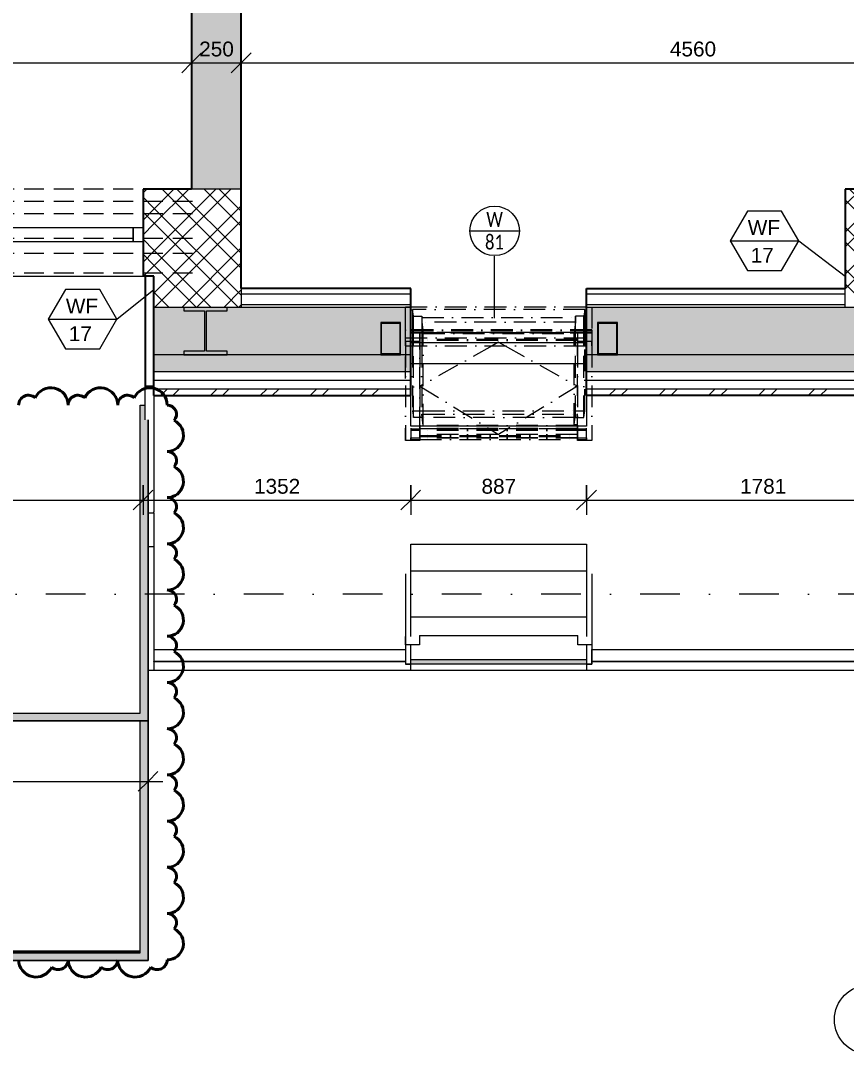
# Model space of a CAD drawing. Header units: millimetres. Extents: x -2204 to 40828, y -3577 to 13817.
# Drawn here: x 3817 to 7985, y -2323 to 2896 of the extents above; entities that cross this region are included whole.
import ezdxf

# ---------------------------------------------------------------- set-up
doc = ezdxf.new("R2010")
doc.units = ezdxf.units.MM
for name, pattern in [('HA_Dash_3mm-S1mm', [150, 100, -50]), ('HA_DashDot_10mm-S3mm', [500, 200, -150, 0, -150]), ('HA_DashDot_4mm', [200, 110, -45, 0, -45])]:
    doc.linetypes.add(name, pattern=pattern)
for name, color, linetype, lineweight in [('A-____-____-DIMS', 9, 'Continuous', 5), ('A-____-____-DIMS-50', 9, 'Continuous', 5), ('A-AREA-____-OTLN', 9, 'Continuous', 5), ('A-DETL-____-THIN', 9, 'Continuous', 9), ('A-FLOR-____-OTLN', 9, 'Continuous', 9), ('A-FLOR-HRAL-OTLN', 9, 'Continuous', 9), ('A-GENM-____-HDLN', 9, 'HA_Dash_3mm-S1mm', 9), ('A-GENM-____-OTLN', 9, 'Continuous', 9), ('A-GLAZ-____-IDEN', 9, 'Continuous', 9), ('A-GLAZ-____-OTLN', 9, 'Continuous', 5), ('A-GLAZ-CURT-MCUT', 9, 'Continuous', 5), ('A-GLAZ-CURT-OTLN', 9, 'Continuous', 5), ('A-GLAZ-CWMG-MCUT', 9, 'Continuous', 5), ('A-GLAZ-CWMG-OTLN', 9, 'Continuous', 5), ('A-ROOF-____-MCUT', 9, 'Continuous', 25), ('A-ROOF-____-OTLN', 9, 'Continuous', 9), ('A-ROOF-____-PATT', 9, 'Continuous', 25), ('A-WALL-____-MCUT', 9, 'Continuous', 9), ('A-WALL-____-OTLN', 9, 'Continuous', 9), ('A-WALL-____-PATT', 9, 'Continuous', 25), ('G-____-____-TEXT', 9, 'Continuous', 5), ('G-____-REVC-OTLN', 9, 'Continuous', 40), ('I-WALL-____-MCUT', 9, 'Continuous', 25), ('S-BEAM-____-MCUT', 9, 'Continuous', 25), ('S-GRID-____-IDEN', 9, 'Continuous', 9), ('S-GRID-____-OTLN', 9, 'Continuous', 5)]:
    doc.layers.add(name, color=color, linetype=linetype, lineweight=lineweight)
doc.styles.add('Arial_1', font='arial.ttf', dxfattribs={"height": 75})
doc.styles.add('Calibri', font='calibri.ttf', dxfattribs={"width": 0.8, "height": 75})
doc.dimstyles.new('Inner_Dimensions', dxfattribs={"dimscale": 304.8, "dimtxt": 76.519455, "dimasz": 0.328084, "dimexe": 0.246063, "dimexo": 0.0625, "dimgap": 0.032808, "dimtad": 1, "dimdec": 0, "dimzin": 0, "dimdsep": 46, "dimtxsty": 'Arial_1', "dimblk1": 'OBLIQUE', "dimblk2": 'OBLIQUE', "dimsah": 1, "dimcen": 0.09, "dimdle": 0.246063, "dimazin": 0, "dimtfac": 1, "dimtdec": 4, "dimtix": 1, "dimtmove": 2, "dimatfit": 3, "dimfxl": 0.246063, "dimfxlon": 1, "dimtvp": 1, "dimtolj": 1, "dimtzin": 0, "dimlwd": 9, "dimlwe": 9, "dimarcsym": 2})
doc.dimstyles.new('Inner_Dimensions_1', dxfattribs={"dimscale": 304.8, "dimtxt": 76.519455, "dimasz": 0.328084, "dimexe": 0.246063, "dimexo": 0.0625, "dimgap": 0.032808, "dimtad": 1, "dimdec": 0, "dimzin": 0, "dimdsep": 46, "dimtxsty": 'Arial_1', "dimblk1": 'OBLIQUE', "dimblk2": 'OBLIQUE', "dimsah": 1, "dimcen": 0.09, "dimdle": 0.246063, "dimazin": 0, "dimtfac": 1, "dimtdec": 4, "dimtix": 1, "dimtmove": 0, "dimatfit": 3, "dimfxl": 0.246063, "dimfxlon": 1, "dimtvp": 1, "dimtolj": 1, "dimtzin": 0, "dimlwd": 9, "dimlwe": 9, "dimarcsym": 2})
pattern_1 = [(45, (0, 0), (-106.066, 106.066), []), (45, (75, 0), (-106.066, 106.066), []), (315, (0, 0), (106.066, 106.066), []), (315, (75, 0), (106.066, 106.066), [])]
pattern_2 = [(0, (0, 0), (58.594, 33.829), [39.062, -78.125]), (120, (0, 0), (-58.593773, 33.82939), [39.063, -78.125]), (60, (0, 0), (0.000227, 67.65839), [0, -78.125, 39.063, 0])]

# ---------------------------------------------------------------- blocks, each defined once
blk = doc.blocks.new('181_D_1_2_XXX_00_STA_211108_detached_rvt-1-DSP_3NP-A')
at = {"layer": 'S-BEAM-____-MCUT', "color": 250, "lineweight": 18}
for p, q in [((4860, 1447.9), (4640, 1447.9)), ((4640, 1447.9), (4640, 1430.5)), ((4640, 1430.5), (4745.3, 1430.5)), ((4745.3, 1430.5), (4745.3, 1226.7)), ((4754.8, 1226.7), (4754.8, 1430.5)), ((4754.8, 1430.5), (4860, 1430.5)), ((4860, 1430.5), (4860, 1447.9)), ((5734.7, 1371.9), (5634.7, 1371.9)), ((5634.7, 1371.9), (5634.7, 1209.3)), ((5638.7, 1367.6), (5730.7, 1367.6)), ((5638.7, 1213.6), (5638.7, 1367.6)), ((5730.7, 1367.6), (5730.7, 1213.6)), ((5734.7, 1209.3), (5734.7, 1371.9)), ((6829.7, 1371.9), (6729.7, 1371.9)), ((6729.7, 1371.9), (6729.7, 1209.3)), ((6733.7, 1367.6), (6825.7, 1367.6)), ((6733.7, 1213.6), (6733.7, 1367.6)), ((6825.7, 1367.6), (6825.7, 1213.6)), ((6829.7, 1209.3), (6829.7, 1371.9)), ((4745.3, 1226.7), (4640, 1226.7)), ((4640, 1226.7), (4640, 1209.3)), ((4640, 1209.3), (4860, 1209.3)), ((4860, 1226.7), (4754.8, 1226.7)), ((4860, 1209.3), (4860, 1226.7)), ((5634.7, 1209.3), (5734.7, 1209.3)), ((5730.7, 1213.6), (5638.7, 1213.6)), ((6729.7, 1209.3), (6829.7, 1209.3)), ((6825.7, 1213.6), (6733.7, 1213.6))]:
    blk.add_line(p, q, dxfattribs=at)
blk = doc.blocks.new('Roof-Windows_VELUX_VFE - VFE size 940x1370 _PK38__67_26-1838227-DSP_3NP-A')
at = {"layer": 'A-GLAZ-____-OTLN'}
for p, q in [((-470, 220.2), (-470, -235)), ((-443.7, 235), (443.7, 235)), ((470, 220.2), (470, -235)), ((-443.7, 3.7), (443.7, 3.7)), ((-470, -137.5), (-470, -96.6)), ((-399.6, -90.9), (-399.6, -137.5)), ((-399.6, -90.9), (399.6, -90.9)), ((399.6, -137.5), (399.6, -90.9)), ((470, -96.6), (470, -137.5)), ((-399.6, -137.5), (-470, -137.5)), ((470, -137.5), (399.6, -137.5)), ((470, -235), (-470, -235))]:
    blk.add_line(p, q, dxfattribs=at)
blk = doc.blocks.new('Top Rail Type - Top Rail_Internal_-1473448-DSP_3NP-A')
at = {"layer": 'A-FLOR-HRAL-OTLN'}
for points in [[(650, -1850), (690, -1810), (690, -640), (650, -640), (650, -1007.9)], [(4460, -1850), (4460, -640), (4420, -640), (4420, -1810)], [(650, -1850), (4460, -1850), (4420, -1810), (690, -1810)]]:
    blk.add_hatch(color=256, dxfattribs=at).paths.add_polyline_path(points)
for p, q in [((650, -1850), (650, -640)), ((690, -640), (690, -1810)), ((4420, -1810), (4420, -640)), ((4460, -640), (4460, -1850)), ((690, -1810), (4420, -1810)), ((4460, -1850), (650, -1850))]:
    blk.add_line(p, q, dxfattribs=at)
blk = doc.blocks.new('Top Rail Type - Top Rail_Internal_-V5-DSP_3NP-A')
at = {"layer": 'A-FLOR-HRAL-OTLN'}
for p, q in [((650, -640), (650, -1850)), ((690, -640), (690, -1810)), ((4420, -1810), (4420, -640)), ((4460, -1850), (4460, -640)), ((690, -1810), (4420, -1810)), ((650, -1850), (4460, -1850))]:
    blk.add_line(p, q, dxfattribs=at)
blk = doc.blocks.new('Top Rail Type - Top Rail_Internal_-1473612-DSP_3NP-A')
at = {"layer": 'A-FLOR-HRAL-OTLN'}
for points in [[(4460, -640), (4460, 881), (4445, 881), (4445, 954.5), (4420, 954.5), (4420, -600)], [(650, -640), (690, -600), (690, 410), (650, 410), (650, -536.3)], [(650, -640), (4460, -640), (4420, -600), (690, -600)]]:
    blk.add_hatch(color=256, dxfattribs=at).paths.add_polyline_path(points)
for p, q in [((4420, 954.5), (4445, 954.5)), ((4420, -600), (4420, 954.5)), ((4460, 881), (4460, -640)), ((650, 410), (690, 410)), ((650, -640), (650, 410)), ((690, 410), (690, -600)), ((690, -600), (4420, -600)), ((4460, -640), (650, -640))]:
    blk.add_line(p, q, dxfattribs=at)
blk = doc.blocks.new('Top Rail Type - Top Rail_Internal_-V8-DSP_3NP-A')
at = {"layer": 'A-FLOR-HRAL-OTLN'}
for p, q in [((4420, 954.5), (4445, 954.5)), ((4420, -600), (4420, 954.5)), ((4460, -640), (4460, 881)), ((690, 410), (650, 410)), ((650, 410), (650, -640)), ((690, 410), (690, -600)), ((690, -600), (4420, -600)), ((650, -640), (4460, -640))]:
    blk.add_line(p, q, dxfattribs=at)
blk = doc.blocks.new('Systémový panel - Sklo-1774441-DSP_3NP-A')
at = {"layer": 'A-GLAZ-CURT-MCUT'}
for p, q in [((789.375, 70), (-789.375, 70)), ((-789.375, 70), (-789.375, 0)), ((789.375, 0), (789.375, 70)), ((-789.375, 0), (789.375, 0))]:
    blk.add_line(p, q, dxfattribs=at)
blk = doc.blocks.new('Obdélníková příčel - 50x70mm EXT-1499829-DSP_3NP-A')
at = {"layer": 'A-GLAZ-CWMG-MCUT'}
for p, q in [((0, 0), (-50, 0)), ((-50, 0), (-50, -70)), ((0, -70), (0, 0)), ((-50, -70), (0, -70))]:
    blk.add_line(p, q, dxfattribs=at)
blk = doc.blocks.new('Roof-Windows_VELUX_GLL_1061 - PK08-1836828-DSP_3NP-A')
at = {"layer": 'A-GLAZ-____-OTLN', "color": 253, "linetype": 'HA_DashDot_4mm'}
for p, q in [((5759, 1451.4), (6701, 1451.4)), ((5759, 1334.7), (5759, 1451.4)), ((6701, 1451.4), (6701, 1334.7)), ((5759, 1322.2), (5759, 1334.7)), ((6701, 1334.7), (5759, 1334.7)), ((5759, 1318.2), (5759, 1322.2)), ((6701, 1322.2), (5759, 1322.2)), ((5759, 1294.8), (5759, 1318.2)), ((6701, 1318.2), (5759, 1318.2)), ((6701, 1334.7), (6701, 1322.2)), ((6701, 1322.2), (6701, 1318.2)), ((6701, 1318.2), (6701, 1294.8)), ((5759, 1254.4), (5759, 1294.8)), ((5759, 1294.8), (6701, 1294.8)), ((5759, 1254.4), (5759, 775.7)), ((5759, 1254.4), (6701, 1254.4)), ((5831.9, 1254.4), (5831.9, 775.7)), ((6197.2, 1254.4), (5831.9, 1050.5)), ((6262.8, 1254.4), (6628.4, 1050.3)), ((6628.4, 1254.4), (6628.4, 775.7)), ((6701, 1294.8), (6701, 1254.4)), ((6701, 1254.4), (6701, 775.7)), ((5831.9, 1050.1), (6230, 807.1)), ((6628.4, 1050.3), (6230, 807.1)), ((5831.9, 801), (6628.4, 801)), ((5831.9, 796.6), (6628.4, 796.6)), ((6628.4, 788.9), (5831.9, 788.9)), ((5831.9, 775.7), (5759, 775.7)), ((5831.9, 780.4), (6628.4, 780.4)), ((6701, 775.7), (6628.4, 775.7))]:
    blk.add_line(p, q, dxfattribs=at)
at = {"layer": 'A-GLAZ-____-OTLN', "color": 31, "linetype": 'HA_DashDot_4mm'}
for p, q in [((5759, 1334.7), (5759, 1451.4)), ((6665.3, 1436.6), (5795, 1436.6)), ((5795, 1436.6), (5795, 1334.7)), ((5800.4, 1403), (5795, 1436.6)), ((6665.3, 1436.6), (6659.7, 1403.5)), ((6665.3, 1334.7), (6665.3, 1436.6)), ((6701, 1451.4), (6701, 1334.7)), ((5800.4, 1334.7), (5800.4, 1403)), ((5800.4, 1403), (5842, 1403)), ((5842, 1403), (5842, 1334.7)), ((5842, 1403), (5842.7, 1397)), ((5842.7, 1397), (5842.7, 1373.6)), ((5842.7, 1397), (6617.2, 1397)), ((5842.7, 1373.6), (5846.9, 1334.7)), ((6617.2, 1373.6), (5842.7, 1373.6)), ((6617.2, 1373.6), (6613, 1334.7)), ((6618, 1403.5), (6617.2, 1397)), ((6617.2, 1397), (6617.2, 1373.6)), ((6659.7, 1403.5), (6618, 1403.5)), ((6618, 1334.7), (6618, 1403.5)), ((6659.7, 1334.7), (6659.7, 1403.5)), ((5759, 1334.7), (5759, 1330.7)), ((5759, 1330.7), (5759, 1334.7)), ((5759, 1275.7), (5759, 1330.7)), ((6701, 1330.7), (5759, 1330.7)), ((5795, 1330.7), (5795, 1275.7)), ((5800.4, 1275.7), (5800.4, 1330.7)), ((5831.6, 1321.5), (6628.4, 1321.5)), ((5831.6, 1286.5), (5831.6, 1321.5)), ((5831.9, 1321.5), (5831.9, 1286.5)), ((6628.4, 1321.5), (5831.9, 1321.5)), ((5842, 1330.7), (5842, 1321.5)), ((5847.4, 1330.7), (5848.4, 1321.5)), ((6612.6, 1330.7), (6611.6, 1321.5)), ((6618, 1321.5), (6618, 1330.7)), ((6628.4, 1321.5), (6628.4, 1286.5)), ((6628.4, 1321.5), (6628.4, 1286.5)), ((6659.7, 1275.7), (6659.7, 1330.7)), ((6665.3, 1275.7), (6665.3, 1330.7)), ((6701, 1334.7), (6701, 1330.7)), ((6701, 1330.7), (6701, 1334.7)), ((6701, 1330.7), (6701, 1275.7)), ((5831.9, 1275.7), (5759, 1275.7)), ((5759, 1275.7), (5759, 1254.4)), ((5759, 1275.7), (5759, 1254.4)), ((5759, 1089.3), (5759, 1254.4)), ((5795, 1254.4), (5795, 925.2)), ((5800.4, 892.3), (5800.4, 1254.4)), ((5831.6, 1286.5), (5831.6, 1275.7)), ((6628.4, 1286.5), (5831.6, 1286.5)), ((5831.6, 1254.4), (5831.6, 801)), ((5831.9, 1286.5), (5831.9, 1280.8)), ((6628.4, 1286.5), (5831.9, 1286.5)), ((5831.9, 1280.8), (5831.9, 1275.7)), ((6628.4, 1280.8), (5831.9, 1280.8)), ((5831.9, 1275.7), (5831.9, 1254.4)), ((5849, 850.9), (5849, 1254.4)), ((6230, 1272.7), (6197.2, 1254.4)), ((6230, 1272.7), (6262.8, 1254.4)), ((6611.4, 855), (6611.4, 1254.4)), ((6628.4, 1286.5), (6628.4, 1280.8)), ((6628.4, 1275.7), (6628.4, 1286.5)), ((6628.4, 1280.8), (6628.4, 1275.7)), ((6701, 1275.7), (6628.4, 1275.7)), ((6628.4, 1275.7), (6628.4, 1254.4)), ((6628.4, 801), (6628.4, 1254.4)), ((6659.7, 892.8), (6659.7, 1254.4)), ((6665.3, 925.2), (6665.3, 1254.4)), ((6701, 1254.4), (6701, 1275.7)), ((6701, 1275.7), (6701, 1254.4)), ((6701, 1254.4), (6701, 1089.3)), ((5795, 925.2), (5831.6, 925.2)), ((5795, 925.2), (5800.4, 892.3)), ((5831.6, 892.3), (5800.4, 892.3)), ((5849, 925.2), (6611.4, 925.2)), ((5849, 909.7), (6611.4, 909.7)), ((6628.4, 925.2), (6665.3, 925.2)), ((6628.4, 892.8), (6659.7, 892.8)), ((6659.7, 892.8), (6665.3, 925.2)), ((5759, 775.7), (5759, 838)), ((5786.3, 838), (5786.3, 789.5)), ((5831.9, 836), (6628.4, 836)), ((6628.4, 836), (5831.9, 836)), ((6628.4, 850.9), (5849, 850.9)), ((6628.4, 855), (6611.4, 855)), ((6673.7, 789.5), (6673.7, 838)), ((6701, 838), (6701, 775.7)), ((5786.3, 833.7), (5786.3, 832.6)), ((5786.3, 832.6), (5786.3, 826.7)), ((5831.6, 832.6), (5786.3, 832.6)), ((5786.3, 826.7), (5786.3, 789.5)), ((5831.6, 826.7), (5786.3, 826.7)), ((5786.3, 789.5), (5831.9, 789.5)), ((5786.3, 780.4), (5786.3, 789.5)), ((5831.9, 796.6), (5831.9, 801)), ((5831.9, 788.9), (5831.9, 796.6)), ((5831.9, 788.9), (5831.9, 775.7)), ((6628.4, 787.1), (5831.9, 787.1)), ((6673.7, 832.6), (6628.4, 832.6)), ((6673.7, 826.7), (6628.4, 826.7)), ((6628.4, 796.6), (6628.4, 801)), ((6628.4, 796.6), (6628.4, 788.9)), ((6628.4, 789.5), (6673.7, 789.5)), ((6628.4, 775.7), (6628.4, 788.9)), ((6673.7, 832.6), (6673.7, 833.7)), ((6673.7, 826.7), (6673.7, 832.6)), ((6673.7, 789.5), (6673.7, 826.7)), ((6673.7, 789.5), (6673.7, 780.4)), ((5786.3, 780.4), (5831.9, 780.4)), ((5786.3, 780.4), (5786.3, 780.4)), ((6628.4, 780.4), (6673.7, 780.4)), ((6673.7, 780.4), (6673.7, 780.4))]:
    blk.add_line(p, q, dxfattribs=at)
at = {"layer": 'A-GLAZ-____-OTLN', "color": 7, "linetype": 'HA_DashDot_4mm'}
for p, q in [((5759, 1330.7), (5759, 1334.7)), ((5795, 1334.7), (5795, 1330.7)), ((5800.4, 1330.7), (5800.4, 1334.7)), ((5831.6, 1275.7), (5831.6, 1321.5)), ((5831.9, 1321.5), (5831.9, 1275.7)), ((5842, 1334.7), (5842, 1330.7)), ((5842, 1321.5), (5842, 1318.2)), ((5842, 1318.1), (5842, 1254.4)), ((5846.9, 1334.7), (5847.4, 1330.7)), ((5848.4, 1321.5), (5849, 1315.7)), ((5849, 1254.4), (5849, 1315.7)), ((5849, 1315.7), (6628.4, 1315.7)), ((6611.5, 1321.4), (6611.4, 1320.1)), ((6611.4, 1320.1), (6628.4, 1320.1)), ((6611.4, 1315.7), (6611.4, 1320.1)), ((6611.4, 1254.4), (6611.4, 1315.7)), ((6613, 1334.7), (6612.6, 1330.7)), ((6618, 1330.7), (6618, 1334.7)), ((6618, 1320.1), (6618, 1321.4)), ((6618, 1254.4), (6618, 1315.7)), ((6628.4, 1315.7), (6628.4, 1321.5)), ((6628.4, 1321.5), (6628.4, 1275.7)), ((6628.4, 1320.1), (6628.4, 1315.7)), ((6628.4, 1320.1), (6628.4, 1315.7)), ((6628.4, 1315.7), (6628.4, 1275.7)), ((6659.7, 1330.7), (6659.7, 1334.7)), ((6665.3, 1330.7), (6665.3, 1334.7)), ((6701, 1334.7), (6701, 1330.7)), ((5759, 1254.4), (5759, 1275.7)), ((5795, 1275.7), (5795, 1254.4)), ((5800.4, 1254.4), (5800.4, 1275.7)), ((5831.6, 1275.7), (5831.6, 1254.4)), ((5831.6, 1254.4), (5831.6, 1275.7)), ((5831.6, 836), (5831.6, 1254.4)), ((5831.9, 1275.7), (5831.9, 1254.4)), ((5831.9, 1254.4), (5831.9, 836)), ((5842, 1254.4), (5842, 909.7)), ((6618, 892.8), (6618, 1254.4)), ((6628.4, 1275.7), (6628.4, 1254.4)), ((6628.4, 1254.4), (6628.4, 1275.7)), ((6628.4, 1275.7), (6628.4, 1254.4)), ((6628.4, 1254.4), (6628.4, 855)), ((6628.4, 1254.4), (6628.4, 836)), ((6659.7, 1254.4), (6659.7, 1275.7)), ((6665.3, 1254.4), (6665.3, 1275.7)), ((6701, 1275.7), (6701, 1254.4)), ((5831.9, 925.2), (5849, 925.2)), ((5844.1, 892.3), (5831.9, 892.3)), ((5842, 909.7), (5849, 909.7)), ((5849, 850.9), (5842, 909.7)), ((5849, 892.3), (5844.1, 892.3)), ((6611.4, 892.3), (5849, 892.3)), ((6611.4, 925.2), (6628.4, 925.2)), ((6611.4, 909.7), (6617.9, 909.7)), ((6611.4, 855), (6617.9, 909.7)), ((6615.8, 892.3), (6611.4, 892.3)), ((6617.9, 892.3), (6615.8, 892.3)), ((6617.9, 909.7), (6617.9, 892.3)), ((6617.9, 892.3), (6618, 892.8)), ((6618, 892.8), (6628.4, 892.8)), ((5831.6, 836), (5831.6, 801)), ((5831.9, 801), (5831.9, 836)), ((6628.4, 850.9), (6628.4, 855)), ((6628.4, 836), (6628.4, 850.9)), ((6628.4, 801), (6628.4, 836)), ((6628.4, 836), (6628.4, 801)), ((5786.3, 789.5), (5786.3, 787.1)), ((5786.3, 787.1), (5786.3, 785.8)), ((5831.9, 787.1), (5786.3, 787.1)), ((5786.3, 785.8), (5786.3, 785.5)), ((5786.3, 785.5), (5786.3, 785)), ((5786.3, 785), (5786.3, 784.5)), ((5786.3, 783.8), (5786.3, 783.1)), ((5786.3, 783.1), (5786.3, 782.5)), ((6628.4, 832.6), (5831.9, 832.6)), ((6628.4, 826.7), (5831.9, 826.7)), ((5831.9, 800.8), (5831.9, 806.1)), ((5831.9, 806.1), (5831.9, 801)), ((6628.4, 806.1), (5831.9, 806.1)), ((5831.9, 801), (5831.9, 788.9)), ((5831.9, 796.9), (5831.9, 800.8)), ((5831.9, 789.5), (5831.9, 796.6)), ((5831.9, 789.5), (5831.9, 788.9)), ((6628.4, 806.1), (6628.4, 800.8)), ((6628.4, 801), (6628.4, 806.1)), ((6628.4, 788.9), (6628.4, 801)), ((6628.4, 800.8), (6628.4, 796.9)), ((6628.4, 796.6), (6628.4, 789.5)), ((6628.4, 788.9), (6628.4, 789.5)), ((6673.7, 787.1), (6628.4, 787.1)), ((6673.7, 787.1), (6673.7, 789.5)), ((6673.7, 785.8), (6673.7, 787.1)), ((6673.7, 784.5), (6673.7, 785.8)), ((6673.7, 781.8), (6673.7, 783.8)), ((5786.3, 782.5), (5786.3, 781.3)), ((5786.3, 781.3), (5786.3, 780.4)), ((6673.7, 780.4), (6673.7, 781.8))]:
    blk.add_line(p, q, dxfattribs=at)
at = {"layer": 'A-GLAZ-____-OTLN', "color": 10, "linetype": 'HA_DashDot_4mm'}
blk.add_line((6618, 1315.7), (6618, 1320.1), dxfattribs=at)
blk = doc.blocks.new('TB_Porotherm KPVarioUNI_3000mm - TB_Porotherm KPVarioUNI_3000mm-2008209-DSP_3NP-A')
at = {"layer": 'A-GENM-____-HDLN'}
for p, q in [((-1500, 205), (1500, 205)), ((-1500, 105), (1500, 105)), ((-1500, 30), (1500, 30)), ((-100, 0), (100, 0)), ((-1500, -95), (1500, -95)), ((-1500, -157.5), (1500, -157.5)), ((-1500, -220), (1500, -220))]:
    blk.add_line(p, q, dxfattribs=at)
blk = doc.blocks.new('Railing - Railing-2181463-DSP_3NP-A')
at = {"layer": 'A-FLOR-HRAL-OTLN'}
blk.add_hatch(color=256, dxfattribs=at).paths.add_polyline_path([(6673.7, -352), (6673.7, -332), (5786.3, -332), (5786.3, -352), (5855.5, -352)])
for p, q in [((6673.7, -332), (5786.3, -332)), ((5786.3, -352), (6673.7, -352))]:
    blk.add_line(p, q, dxfattribs=at)
blk = doc.blocks.new('Grid - Radius 3_5mm-353793-DSP_3NP-A')
at = {"layer": 'S-GRID-____-IDEN'}
blk.add_circle((0, 0), 3.5, dxfattribs=at)
blk = doc.blocks.new('DIMBLOCK1-DSP_3NP-A')
at = {"layer": 'A-____-____-DIMS-50', "lineweight": 9}
for p, q in [((100, 2757.7), (100, 2607.7)), ((100, 2682.7), (100, 2757.7)), ((100, 2682.7), (150, 2732.7)), ((4680, 2757.7), (4680, 2607.7)), ((4680, 2682.7), (4680, 2757.7)), ((4680, 2682.7), (4730, 2732.7)), ((25, 2682.7), (4680, 2682.7)), ((100, 2682.7), (50, 2632.7)), ((4680, 2682.7), (4630, 2632.7))]:
    blk.add_line(p, q, dxfattribs=at)
at = {"layer": 'A-____-____-DIMS-50', "color": 0, "lineweight": 9, "insert": (2100.1, 2790.1), "char_height": 75, "width": 276.883, "attachment_point": 1, "line_spacing_factor": 0.941778, "style": 'Arial_1'}
blk.add_mtext('4580', dxfattribs=at)
blk = doc.blocks.new('_Oblique')
at = {"color": 0, "linetype": 'ByBlock', "lineweight": -2}
blk.add_line((-0.5, -0.5), (0.5, 0.5), dxfattribs=at)
blk = doc.blocks.new('DIMBLOCK2-DSP_3NP-A')
at = {"layer": 'A-____-____-DIMS-50', "lineweight": 9}
for p, q in [((4680, 2757.7), (4680, 2607.7)), ((4680, 2682.7), (4680, 2757.7)), ((4680, 2682.7), (4730, 2732.7)), ((4930, 2757.7), (4930, 2607.7)), ((4930, 2682.7), (4930, 2757.7)), ((4930, 2682.7), (4980, 2732.7)), ((4680, 2682.7), (4630, 2632.7)), ((4680, 2682.7), (4930, 2682.7)), ((4930, 2682.7), (4880, 2632.7))]:
    blk.add_line(p, q, dxfattribs=at)
at = {"layer": 'A-____-____-DIMS-50', "color": 0, "lineweight": 9, "insert": (4718.5, 2790.1), "char_height": 75, "width": 207.662, "attachment_point": 1, "line_spacing_factor": 0.941778, "style": 'Arial_1'}
blk.add_mtext('250', dxfattribs=at)
blk = doc.blocks.new('DIMBLOCK3-DSP_3NP-A')
at = {"layer": 'A-____-____-DIMS-50', "lineweight": 9}
for p, q in [((4930, 2757.7), (4930, 2607.7)), ((4930, 2682.7), (4930, 2757.7)), ((4930, 2682.7), (4980, 2732.7)), ((9490, 2757.7), (9490, 2607.7)), ((9490, 2682.7), (9490, 2757.7)), ((9490, 2682.7), (9540, 2732.7)), ((4930, 2682.7), (4880, 2632.7)), ((4930, 2682.7), (9490, 2682.7)), ((9490, 2682.7), (9440, 2632.7))]:
    blk.add_line(p, q, dxfattribs=at)
at = {"layer": 'A-____-____-DIMS-50', "color": 0, "lineweight": 9, "insert": (7094.6, 2790.1), "char_height": 75, "width": 276.883, "attachment_point": 1, "line_spacing_factor": 0.941778, "style": 'Arial_1'}
blk.add_mtext('4560', dxfattribs=at)
blk = doc.blocks.new('DIMBLOCK119-DSP_3NP-A')
at = {"layer": 'A-____-____-DIMS-50', "lineweight": 9}
for p, q in [((1934.8, 550.1), (1934.8, 400.1)), ((1934.8, 475.1), (1934.8, 550.1)), ((1934.8, 475.1), (1984.8, 525.1)), ((4434.8, 550.1), (4434.8, 400.1)), ((4434.8, 475.1), (4434.8, 550.1)), ((4434.8, 475.1), (4484.8, 525.1)), ((1934.8, 475.1), (1884.8, 425.1)), ((1934.8, 475.1), (4434.8, 475.1)), ((4434.8, 475.1), (4384.8, 425.1))]:
    blk.add_line(p, q, dxfattribs=at)
at = {"layer": 'A-____-____-DIMS-50', "color": 0, "lineweight": 9, "insert": (3069.4, 582.4), "char_height": 75, "width": 276.883, "attachment_point": 1, "line_spacing_factor": 0.941778, "style": 'Arial_1'}
blk.add_mtext('2500', dxfattribs=at)
blk = doc.blocks.new('DIMBLOCK120-DSP_3NP-A')
at = {"layer": 'A-____-____-DIMS-50', "lineweight": 9}
for p, q in [((4434.8, 550.1), (4434.8, 400.1)), ((4434.8, 475.1), (4434.8, 550.1)), ((4434.8, 475.1), (4484.8, 525.1)), ((5786.3, 550.1), (5786.3, 400.1)), ((5786.3, 475.1), (5786.3, 550.1)), ((5786.3, 475.1), (5836.3, 525.1)), ((4434.8, 475.1), (4384.8, 425.1)), ((4434.8, 475.1), (5786.3, 475.1)), ((5786.3, 475.1), (5736.3, 425.1))]:
    blk.add_line(p, q, dxfattribs=at)
at = {"layer": 'A-____-____-DIMS-50', "color": 0, "lineweight": 9, "insert": (4995.2, 582.4), "char_height": 75, "width": 276.883, "attachment_point": 1, "line_spacing_factor": 0.941778, "style": 'Arial_1'}
blk.add_mtext('1352', dxfattribs=at)
blk = doc.blocks.new('DIMBLOCK121-DSP_3NP-A')
at = {"layer": 'A-____-____-DIMS-50', "lineweight": 9}
for p, q in [((5786.3, 550.1), (5786.3, 400.1)), ((5786.3, 475.1), (5786.3, 550.1)), ((5786.3, 475.1), (5836.3, 525.1)), ((6673.7, 550.1), (6673.7, 400.1)), ((6673.7, 475.1), (6673.7, 550.1)), ((6673.7, 475.1), (6723.7, 525.1)), ((5786.3, 475.1), (5736.3, 425.1)), ((5786.3, 475.1), (6673.7, 475.1)), ((6673.7, 475.1), (6623.7, 425.1))]:
    blk.add_line(p, q, dxfattribs=at)
at = {"layer": 'A-____-____-DIMS-50', "color": 0, "lineweight": 9, "insert": (6143.5, 582.4), "char_height": 75, "width": 207.662, "attachment_point": 1, "line_spacing_factor": 0.941778, "style": 'Arial_1'}
blk.add_mtext('887', dxfattribs=at)
blk = doc.blocks.new('DIMBLOCK122-DSP_3NP-A')
at = {"layer": 'A-____-____-DIMS-50', "lineweight": 9}
for p, q in [((6673.7, 550.1), (6673.7, 400.1)), ((6673.7, 475.1), (6673.7, 550.1)), ((6673.7, 475.1), (6723.7, 525.1)), ((8454.8, 550.1), (8454.8, 400.1)), ((8454.8, 475.1), (8454.8, 550.1)), ((8454.8, 475.1), (8504.8, 525.1)), ((6673.7, 475.1), (6623.7, 425.1)), ((6673.7, 475.1), (8454.8, 475.1)), ((8454.8, 475.1), (8404.8, 425.1))]:
    blk.add_line(p, q, dxfattribs=at)
at = {"layer": 'A-____-____-DIMS-50', "color": 0, "lineweight": 9, "insert": (7448.9, 582.4), "char_height": 75, "width": 276.883, "attachment_point": 1, "line_spacing_factor": 0.941778, "style": 'Arial_1'}
blk.add_mtext('1781', dxfattribs=at)
blk = doc.blocks.new('HA_TAG_WD - Type Mark-1527962-DSP_3NP-A')
at = {"layer": 'A-GLAZ-____-IDEN'}
blk.add_line((-2.5, 0), (2.5, 0), dxfattribs=at)
blk.add_circle((0, 0), 2.5, dxfattribs=at)
blk = doc.blocks.new('DIMBLOCK226-DSP_3NP-A')
at = {"layer": 'A-____-____-DIMS-50', "lineweight": 9}
for p, q in [((650, -869.8), (650, -1019.8)), ((650, -944.8), (650, -869.8)), ((4460, -869.8), (4460, -1019.8)), ((4460, -944.8), (4460, -869.8)), ((650, -944.8), (700, -894.8)), ((4460, -944.8), (4510, -894.8)), ((575, -944.8), (4535, -944.8)), ((650, -944.8), (600, -994.8)), ((4460, -944.8), (4410, -994.8))]:
    blk.add_line(p, q, dxfattribs=at)
at = {"layer": 'A-____-____-DIMS-50', "color": 0, "lineweight": 9, "insert": (2439.6, -837.4), "char_height": 75, "width": 276.883, "attachment_point": 1, "line_spacing_factor": 0.941778, "style": 'Arial_1'}
blk.add_mtext('3810', dxfattribs=at)
blk = doc.blocks.new('Family - ___-2286862-DSP_3NP-A')
at = {"layer": 'G-____-REVC-OTLN'}
for centre, radius, start, end in [((3857, 954.5), 50, 48.1897, 180), ((3969.5, 954.5), 87.5, 0, 154.7912), ((4107, 954.5), 50, 48.1897, 180), ((4219.5, 954.5), 87.5, 0, 154.7912), ((4357, 954.5), 50, 48.1897, 180), ((4469.5, 954.5), 87.5, 0, 154.7912), ((4557, 907.8), 46.7, 318.1897, 90), ((4557, 802.8), 81.7, 270, 64.7912), ((4557, 674.5), 46.7, 318.1897, 90), ((4557, 569.5), 81.7, 270, 64.7912), ((4557, 441.2), 46.7, 318.1897, 90), ((4557, 336.2), 81.7, 270, 64.7912), ((4557, 207.8), 46.7, 318.1897, 90), ((4557, 102.8), 81.7, 270, 64.7912), ((4557, -25.5), 46.7, 318.1897, 90), ((4557, -130.5), 81.7, 270, 64.7912), ((4557, -258.8), 46.7, 318.1897, 90), ((4557, -363.8), 81.7, 270, 64.7912), ((4557, -492.2), 46.7, 318.1897, 90), ((4557, -597.2), 81.7, 270, 64.7912), ((4557, -725.5), 46.7, 318.1897, 90), ((4557, -830.5), 81.7, 270, 64.7912), ((4557, -958.8), 46.7, 318.1897, 90), ((4557, -1063.8), 81.7, 270, 64.7912), ((4557, -1192.2), 46.7, 318.1897, 90), ((4557, -1297.2), 81.7, 270, 64.7912), ((4557, -1425.5), 46.7, 318.1897, 90), ((4557, -1530.5), 81.7, 270, 64.7912), ((4557, -1658.8), 46.7, 318.1897, 90), ((4557, -1763.8), 81.7, 270, 64.7912), ((3894.5, -1845.5), 87.5, 180, 334.7912), ((4007, -1845.5), 50, 228.1897, 0), ((4144.5, -1845.5), 87.5, 180, 334.7912), ((4257, -1845.5), 50, 228.1897, 360), ((4394.5, -1845.5), 87.5, 180, 334.7912), ((4507, -1845.5), 50, 228.1897, 360)]:
    blk.add_arc(centre, radius, start, end, dxfattribs=at)

msp = doc.modelspace()

# ---------------------------------------------------------------- hatches: boundary and pattern name
at = {"layer": 'A-ROOF-____-PATT', "lineweight": 5}
h = msp.add_hatch(dxfattribs=at)
h.set_pattern_fill('FP_2', color=256, style=0, pattern_type=2)
h.set_pattern_definition(pattern_2)
h.paths.add_polyline_path([(22147.8, 1209.3), (22208.7, 1447.9), (19135, 1447.9), (19135, 1209.3), (22012.9, 1209.3)])
h.paths.add_polyline_path([(-97.2, 1209.3), (1870, 1209.3), (1870, 1447.9), (-340, 1447.9), (-340, 1209.3)])
h.paths.add_polyline_path([(4490, 1209.3), (5786.3, 1209.3), (5786.3, 1447.9), (4490, 1447.9), (4490, 1350.2)])
h.paths.add_polyline_path([(6701, 1209.3), (8420, 1209.3), (8420, 1447.9), (6673.7, 1447.9), (6673.7, 1209.3)])
h.paths.add_polyline_path([(16515, 1209.3), (16515, 1447.9), (14818.7, 1447.9), (14818.7, 1209.3), (16060.2, 1209.3)])
h.paths.add_polyline_path([(12165, 1209.3), (13931.3, 1209.3), (13931.3, 1447.9), (12165, 1447.9), (12165, 1350.2)])
h = msp.add_hatch(dxfattribs=at)
h.set_pattern_fill('FP_2', color=256, style=0, pattern_type=2)
h.set_pattern_definition(pattern_2)
h.paths.add_polyline_path([(22012.9, 1122.6), (22125.7, 1122.6), (22147.8, 1209.3), (19135, 1209.3), (19135, 1122.6), (21162.5, 1122.6)])
h.paths.add_polyline_path([(-97.2, 1122.6), (1870, 1122.6), (1870, 1209.3), (-340, 1209.3), (-340, 1122.6)])
h.paths.add_polyline_path([(4490, 1122.6), (5786.3, 1122.6), (5786.3, 1209.3), (4490, 1209.3)])
h.paths.add_polyline_path([(16515, 1122.6), (16515, 1209.3), (14818.7, 1209.3), (14818.7, 1122.6), (16060.2, 1122.6)])
h.paths.add_polyline_path([(6673.7, 1122.6), (8420, 1122.6), (8420, 1209.3), (6673.7, 1209.3)])
h.paths.add_polyline_path([(13931.3, 1122.6), (13931.3, 1209.3), (12165, 1209.3), (12165, 1122.6), (13904, 1122.6)])
h = msp.add_hatch(dxfattribs=at)
h.set_pattern_fill('FP_8', color=256, style=0, pattern_type=2)
h.set_pattern_definition([(45, (0, 0), (-125.7236, 125.7236), []), (45, (0, 190.5), (-125.7236, 125.7236), [])])
h.paths.add_polyline_path([(22012.9, 1003.3), (22095.3, 1003.3), (22103.6, 1035.8), (19135, 1035.8), (19135, 1003.3), (21162.5, 1003.3)])
h.paths.add_polyline_path([(12165, 1003.3), (13931.3, 1003.3), (13931.3, 1035.8), (12165, 1035.8)])
h.paths.add_polyline_path([(-385, 1003.3), (1870, 1003.3), (1870, 1035.8), (-340, 1035.8), (-340, 1023.2), (-385, 1023.2)])
h.paths.add_polyline_path([(4490, 1003.3), (5786.3, 1003.3), (5786.3, 1035.8), (4490, 1035.8)])
h.paths.add_polyline_path([(16060.2, 1003.3), (16515, 1003.3), (16515, 1035.8), (14818.7, 1035.8), (14818.7, 1003.3), (15209.8, 1003.3)])
h.paths.add_polyline_path([(6673.7, 1003.3), (8420, 1003.3), (8420, 1035.8), (6673.7, 1035.8)])
at = {"layer": 'A-WALL-____-PATT', "lineweight": 9}
msp.add_hatch(color=256, dxfattribs=at).paths.add_polyline_path([(4930, 2045), (4930, 6725), (4680, 6725), (4680, 2045)])
at = {"layer": 'A-WALL-____-PATT', "lineweight": 5}
h = msp.add_hatch(dxfattribs=at)
h.set_pattern_fill('FP_3', color=256, style=0, pattern_type=2)
h.set_pattern_definition(pattern_1)
h.paths.add_polyline_path([(1870, 1605), (1934.8, 1605), (1934.8, 2045), (1870, 2045), (1870, 1821.9)])
h.paths.add_polyline_path([(4434.8, 1605), (4490, 1605), (4490, 2045), (4434.8, 2045), (4434.8, 1821.9)])
h = msp.add_hatch(dxfattribs=at)
h.set_pattern_fill('FP_3', color=256, style=0, pattern_type=2)
h.set_pattern_definition(pattern_1)
h.paths.add_polyline_path([(4930, 1447.9), (4930, 2045), (4490, 2045), (4490, 1447.9)])
h = msp.add_hatch(dxfattribs=at)
h.set_pattern_fill('FP_3', color=256, style=0, pattern_type=2)
h.set_pattern_definition(pattern_1)
h.paths.add_polyline_path([(8406.7, 1447.9), (8420, 1447.9), (8420, 2045), (7980, 2045), (7980, 1447.9)])

# ---------------------------------------------------------------- linework, layer by layer
at = {"layer": 'A-AREA-____-OTLN', "lineweight": 25}
msp.add_line((690, -1802), (4420, -1802), dxfattribs=at)
at = {"layer": 'A-DETL-____-THIN'}
for p, q in [((7485.4, 1934.6), (7398.8, 1784.6)), ((7658.6, 1934.6), (7485.4, 1934.6)), ((7745.2, 1784.6), (7658.6, 1934.6)), ((7398.8, 1784.6), (7485.4, 1634.6)), ((7398.8, 1784.6), (7745.2, 1784.6)), ((7658.6, 1634.6), (7745.2, 1784.6)), ((7745.2, 1784.6), (7980, 1605)), ((7485.4, 1634.6), (7658.6, 1634.6)), ((4043, 1538.5), (3956.4, 1388.5)), ((4216.2, 1538.5), (4043, 1538.5)), ((4302.8, 1388.5), (4216.2, 1538.5)), ((4302.8, 1388.5), (4490, 1538.5)), ((3956.4, 1388.5), (4043, 1238.5)), ((3956.4, 1388.5), (4302.8, 1388.5)), ((4216.2, 1238.5), (4302.8, 1388.5)), ((4043, 1238.5), (4216.2, 1238.5))]:
    msp.add_line(p, q, dxfattribs=at)
at = {"layer": 'A-FLOR-____-OTLN'}
for p, q in [((1934.8, 1605), (4434.8, 1605)), ((4460, 410), (4490, 410)), ((4490, 410), (4490, 416.6))]:
    msp.add_line(p, q, dxfattribs=at)
at = {"layer": 'A-GLAZ-____-IDEN'}
msp.add_line((6209.6, 1393.3), (6209.6, 1707.1), dxfattribs=at)
at = {"layer": 'A-ROOF-____-MCUT'}
for p, q in [((5786.3, 1542.7), (4930, 1542.7)), ((5786.3, 1003.3), (5786.3, 1542.7)), ((6673.7, 1542.7), (7980, 1542.7)), ((6673.7, 1003.3), (6673.7, 1542.7)), ((4490, 1003.3), (4490, 1050.9)), ((4490, 1003.3), (5786.3, 1003.3)), ((8420, 1003.3), (6673.7, 1003.3))]:
    msp.add_line(p, q, dxfattribs=at)
at = {"layer": 'A-ROOF-____-MCUT', "lineweight": 9}
for p, q in [((5786.3, 1515.6), (4930, 1515.6)), ((7980, 1515.6), (6673.7, 1515.6)), ((5786.3, 1461.4), (4930, 1461.4)), ((7980, 1461.4), (6673.7, 1461.4)), ((5786.3, 1447.9), (4490, 1447.9)), ((8420, 1447.9), (6673.7, 1447.9)), ((5786.3, 1209.3), (4490, 1209.3)), ((8420, 1209.3), (6673.7, 1209.3)), ((5786.3, 1122.6), (4490, 1122.6)), ((8420, 1122.6), (6673.7, 1122.6)), ((5786.3, 1079.2), (4490, 1079.2)), ((8420, 1079.2), (6673.7, 1079.2)), ((5786.3, 1035.8), (4490, 1035.8)), ((8420, 1035.8), (6673.7, 1035.8))]:
    msp.add_line(p, q, dxfattribs=at)
at = {"layer": 'A-ROOF-____-OTLN'}
for p, q in [((5786.3, 1270.7), (5831.6, 1270.7)), ((5831.9, 1270.7), (6628.4, 1270.7)), ((6628.4, 1270.7), (6673.7, 1270.7)), ((5831.6, 1162.6), (5786.3, 1162.6)), ((6628.4, 1162.6), (5831.9, 1162.6)), ((6673.7, 1162.6), (6628.4, 1162.6)), ((4490, 1003.3), (4490, 416.6)), ((5786.3, 848.9), (5786.3, 1003.3)), ((6673.7, 1003.3), (6673.7, 848.9)), ((5831.6, 848.9), (5786.3, 848.9)), ((6628.4, 848.9), (5831.9, 848.9)), ((6673.7, 848.9), (6628.4, 848.9)), ((4490, 410), (4490, -280)), ((5786.3, -214.1), (5786.3, 252.4)), ((5786.3, 252.4), (6673.7, 252.4)), ((6673.7, 252.4), (6673.7, -214.1)), ((5786.3, -352.5), (5786.3, -255)), ((6673.7, -255), (6673.7, -352.5)), ((4490, -280), (5760, -280)), ((5760, -280), (5760, -352.5)), ((6700, -352.5), (6700, -280)), ((6700, -280), (8415, -280)), ((4490, -340), (4490, -337.5)), ((4490, -337.5), (5760, -337.5)), ((5760, -352.5), (5786.3, -352.5)), ((6673.7, -352.5), (6700, -352.5)), ((6700, -337.5), (8415, -337.5))]:
    msp.add_line(p, q, dxfattribs=at)
at = {"layer": 'A-WALL-____-MCUT', "lineweight": 25}
for p, q in [((4680, 2045), (4434.8, 2045)), ((4434.8, 2045), (4434.8, 1605)), ((4930, 1542.7), (4930, 2045)), ((7980, 2045), (7980, 1542.7)), ((8454.8, 2045), (7980, 2045)), ((4490, 1605), (4434.8, 1605)), ((4445, 1605), (4445, 1050.9)), ((4490, 1050.9), (4490, 1605)), ((4445, 1050.9), (4490, 1050.9))]:
    msp.add_line(p, q, dxfattribs=at)
at = {"layer": 'A-WALL-____-MCUT'}
for p, q in [((4930, 2045), (4680, 2045)), ((4930, 1542.7), (4930, 1447.9)), ((7980, 1447.9), (7980, 1542.7))]:
    msp.add_line(p, q, dxfattribs=at)
at = {"layer": 'A-WALL-____-OTLN'}
for p, q in [((4445, 881), (4445, 1050.9)), ((4460, 240.3), (4490, 240.3)), ((5786.3, 117.5), (6673.7, 117.5)), ((5787.1, -113.8), (5787.1, 117.5)), ((6672.9, 117.5), (6672.9, -113.8)), ((4490, -280), (4490, -337.5)), ((4490, -340), (5760, -340)), ((4490, -340), (4490, -385)), ((5787.1, -352.5), (5786.3, -352.5)), ((5787.1, -385), (5787.1, -352.5)), ((6672.9, -352.5), (6672.9, -385)), ((6673.7, -352.5), (6672.9, -352.5)), ((6700, -340), (8415, -340)), ((8445, -385), (4460, -385))]:
    msp.add_line(p, q, dxfattribs=at)
at = {"layer": 'I-WALL-____-MCUT'}
for p, q in [((4680, 6725), (4680, 2045)), ((4930, 2045), (4930, 4725))]:
    msp.add_line(p, q, dxfattribs=at)
at = {"layer": 'S-GRID-____-OTLN', "linetype": 'HA_DashDot_10mm-S3mm', "lineweight": 9}
msp.add_line((24647.7, 0), (-416.4, 0), dxfattribs=at)

# ---------------------------------------------------------------- block references
at = {"lineweight": 5}
msp.add_blockref('181_D_1_2_XXX_00_STA_211108_detached_rvt-1-DSP_3NP-A', (0, 0), dxfattribs=at)
at = {"layer": 'A-FLOR-HRAL-OTLN'}
for name in ['Top Rail Type - Top Rail_Internal_-1473612-DSP_3NP-A', 'Top Rail Type - Top Rail_Internal_-V8-DSP_3NP-A', 'Railing - Railing-2181463-DSP_3NP-A', 'Top Rail Type - Top Rail_Internal_-1473448-DSP_3NP-A', 'Top Rail Type - Top Rail_Internal_-V5-DSP_3NP-A']:
    msp.add_blockref(name, (0, 0), dxfattribs=at)
at = {"layer": 'A-GENM-____-OTLN', "rotation": 180}
msp.add_blockref('TB_Porotherm KPVarioUNI_3000mm - TB_Porotherm KPVarioUNI_3000mm-2008209-DSP_3NP-A', (3184.8, 1825), dxfattribs=at)
at = {"layer": 'A-GLAZ-____-IDEN', "xscale": 49.99999999999998, "yscale": 49.99999999999998, "zscale": 49.99999999999998}
msp.add_blockref('HA_TAG_WD - Type Mark-1527962-DSP_3NP-A', (6209.6, 1834.4), dxfattribs=at)
at = {"layer": 'A-GLAZ-____-OTLN', "color": 253, "linetype": 'HA_DashDot_4mm'}
msp.add_blockref('Roof-Windows_VELUX_GLL_1061 - PK08-1836828-DSP_3NP-A', (0, 0), dxfattribs=at)
at = {"layer": 'A-GLAZ-____-OTLN'}
msp.add_blockref('Roof-Windows_VELUX_VFE - VFE size 940x1370 _PK38__67_26-1838227-DSP_3NP-A', (6230, -117.5), dxfattribs=at)
at = {"layer": 'A-GLAZ-CURT-OTLN', "rotation": 180}
msp.add_blockref('Systémový panel - Sklo-1774441-DSP_3NP-A', (3595.4, 1850), dxfattribs=at)
at = {"layer": 'A-GLAZ-CWMG-OTLN'}
msp.add_blockref('Obdélníková příčel - 50x70mm EXT-1499829-DSP_3NP-A', (4434.8, 1850), dxfattribs=at)
at = {"layer": 'G-____-REVC-OTLN'}
msp.add_blockref('Family - ___-2286862-DSP_3NP-A', (0, 0), dxfattribs=at)
at = {"layer": 'S-GRID-____-IDEN', "xscale": 49.99999999999998, "yscale": 49.99999999999998, "zscale": 49.99999999999998}
msp.add_blockref('Grid - Radius 3_5mm-353793-DSP_3NP-A', (8100, -2148.1), dxfattribs=at)

# ---------------------------------------------------------------- texts
at = {"layer": 'A-GLAZ-____-IDEN', "lineweight": 5, "char_height": 75, "attachment_point": 1, "style": 'Calibri'}
for s, insert, width in [('W', (6167.8, 1929.6), 105.823), ('81', (6161.2, 1815.4), 121.856)]:
    msp.add_mtext(s, dxfattribs=dict(at, insert=insert, width=width))
at = {"layer": 'G-____-____-TEXT', "color": 7, "lineweight": 9, "char_height": 75, "attachment_point": 1, "style": 'Arial_1'}
for s, insert, width in [('WF', (7487.4, 1888.6), 208.439), ('17', (7502.4, 1748.6), 144.304), ('WF', (4045.1, 1492.5), 208.439), ('17', (4060.1, 1352.5), 144.304)]:
    msp.add_mtext(s, dxfattribs=dict(at, insert=insert, width=width))

# ---------------------------------------------------------------- dimensions: what is measured, and where the dimension line sits
at = {"layer": 'A-____-____-DIMS', "lineweight": 9}
dim = msp.add_linear_dim(base=(4680, 2682.7), p1=(100, 2757.7), p2=(4680, 2757.7), dimstyle='Inner_Dimensions', override={"dimpost": '<>', "dimfxl": 4580}, dxfattribs=at)
dim.commit()
dim.dimension.update_dxf_attribs({"geometry": 'DIMBLOCK1-DSP_3NP-A', "text_midpoint": (2238.5, 2740.1), "dimtype": 160})
for base, p1, p2, override, picture, middle in [((4930, 2682.7), (4680, 2757.7), (4930, 2757.7), {"dimpost": '<>', "dimfxl": 250}, 'DIMBLOCK2-DSP_3NP-A', (4805, 2731)), ((9490, 2682.7), (4930, 2757.7), (9490, 2757.7), {"dimpost": '<>', "dimfxl": 4560}, 'DIMBLOCK3-DSP_3NP-A', (7210, 2731)), ((4434.8, 475.1), (1934.8, 550.1), (4434.8, 550.1), {"dimpost": '<>', "dimfxl": 2500}, 'DIMBLOCK119-DSP_3NP-A', (3184.8, 523.4)), ((5786.3029, 475.0802), (4434.75, 550.0802), (5786.3029, 550.0802), {"dimpost": '<>', "dimfxl": 1351.55294}, 'DIMBLOCK120-DSP_3NP-A', (5110.5265, 523.3988)), ((6673.7, 475.1), (5786.3, 550.1), (6673.7, 550.1), {"dimpost": '<>', "dimfxl": 887.394121}, 'DIMBLOCK121-DSP_3NP-A', (6230, 523.4)), ((8454.8, 475.1), (6673.7, 550.1), (8454.8, 550.1), {"dimpost": '<>', "dimfxl": 1781.05294}, 'DIMBLOCK122-DSP_3NP-A', (7564.2, 523.4)), ((4460, -944.8), (650, -869.8), (4460, -869.8), {"dimpost": '<>', "dimfxl": 3810}, 'DIMBLOCK226-DSP_3NP-A', (2555, -896.5))]:
    dim = msp.add_linear_dim(base=base, p1=p1, p2=p2, dimstyle='Inner_Dimensions_1', override=override, dxfattribs=at)
    dim.commit()
    dim.dimension.update_dxf_attribs({"geometry": picture, "text_midpoint": middle})

doc.saveas('drawing.dxf')
